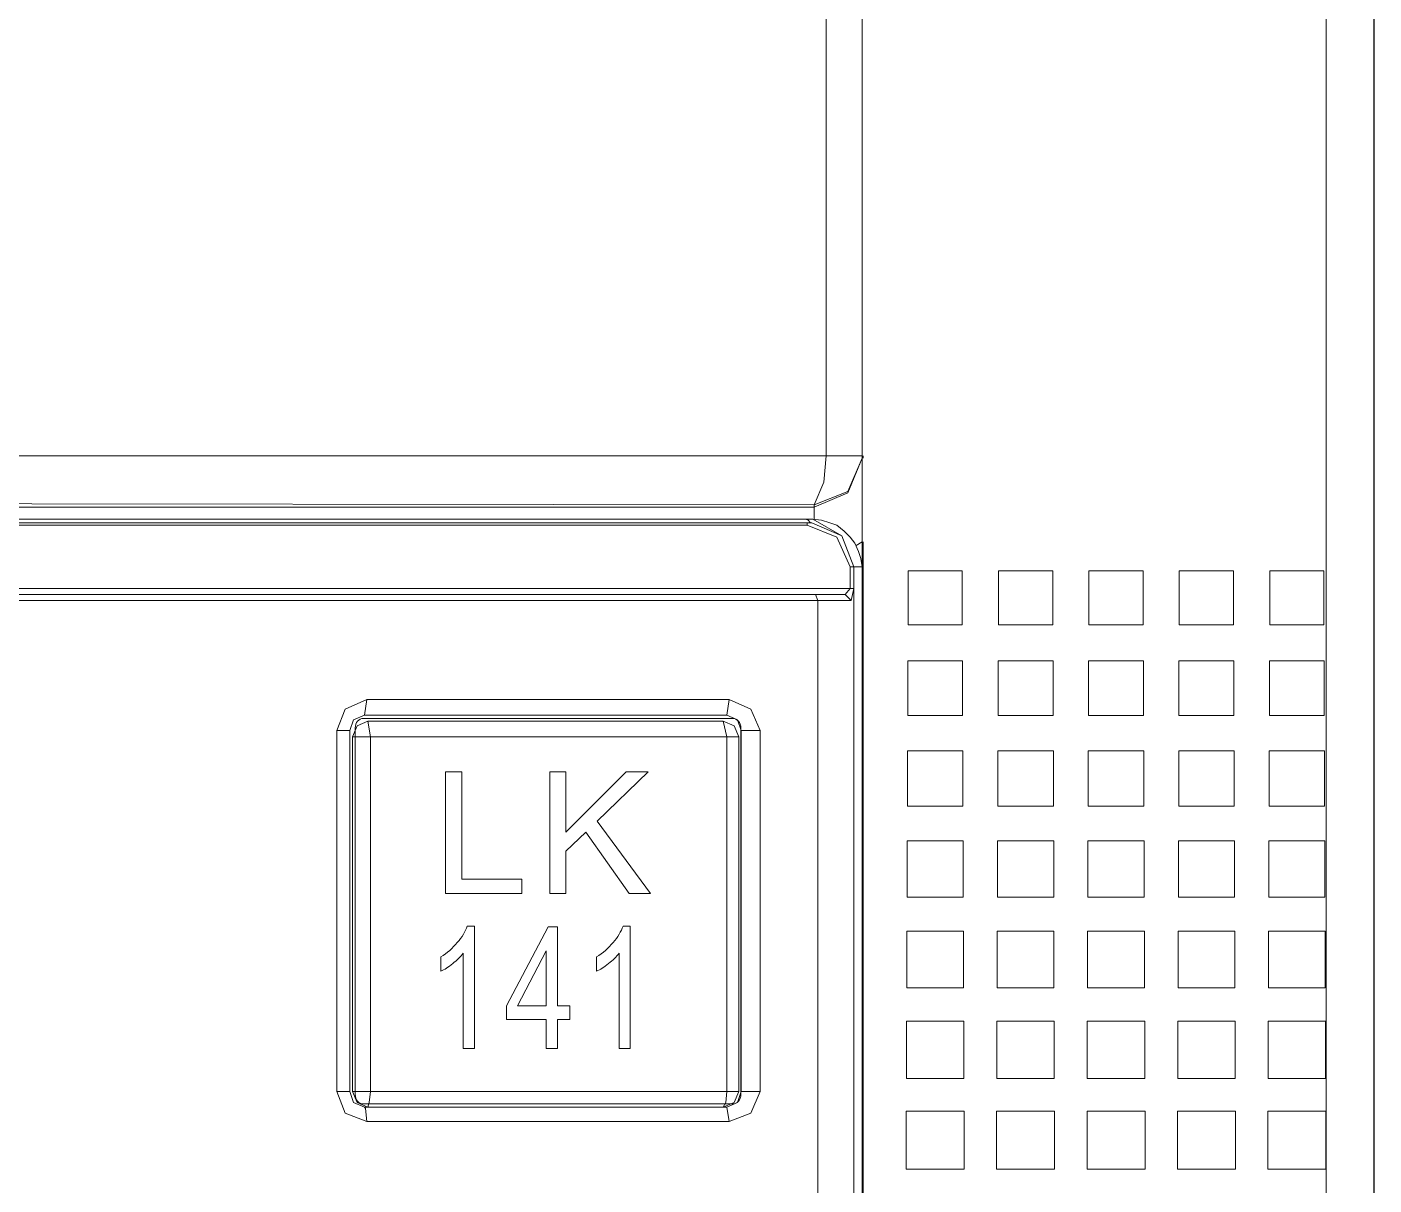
# Model space of a CAD drawing. Header units: millimetres. Extents: x 33157 to 59611, y -29750 to 1750.
# Drawn here: x 53667.56 to 53689.91, y -17.84 to 1.38 of the extents above; entities that cross this region are included whole.
import ezdxf

# ---------------------------------------------------------------- set-up
doc = ezdxf.new("R2010")
doc.units = ezdxf.units.MM
doc.layers.add('layer 1', color=7, linetype='Continuous', lineweight=18)

msp = doc.modelspace()

# ---------------------------------------------------------------- linework, layer by layer
at = {"layer": 'layer 1', "lineweight": 9}
for p, q in [((53680.818, 58.617), (53680.818, -5.734)), ((53681.414, 58.617), (53681.414, -68.537)), ((53689.116, 54.411), (53689.116, -66.792)), ((53689.91, 53.598), (53689.91, -66.316)), ((53681.414, -5.734), (53681.414, -5.774)), ((53681.434, -5.734), (53681.434, -5.774)), ((53680.62, -6.547), (53680.62, -6.785)), ((53680.501, -6.845), (53680.501, -6.884)), ((53681.434, -7.162), (53681.434, -66.316)), ((53681.215, -7.579), (53681.215, -7.936)), ((53681.275, -7.579), (53681.275, -7.936)), ((53681.275, -7.579), (53681.275, -68.279)), ((53681.414, -7.579), (53681.414, -65.76)), ((53680.679, -8.134), (53680.679, -68.279)), ((53672.699, -10.296), (53672.699, -16.287)), ((53672.917, -10.296), (53672.917, -16.287)), ((53672.957, -10.396), (53672.957, -16.287)), ((53673.255, -10.396), (53673.255, -16.287)), ((53679.171, -10.396), (53679.171, -16.287)), ((53679.369, -10.396), (53679.369, -16.287)), ((53679.409, -10.296), (53679.409, -16.287)), ((53679.726, -10.296), (53679.726, -16.287))]:
    msp.add_line(p, q, dxfattribs=at)
msp.add_lwpolyline([(53681.414, -68.583), (53689.907, -68.583), (53689.907, 54.411), (53681.414, 54.411)], close=True, dxfattribs=at)
for points in [[(53663.309, -5.734), (53663.309, -5.734), (53680.818, -5.734), (53680.818, -5.734)], [(53681.414, -5.734), (53681.414, -5.734), (53680.818, -5.734), (53680.818, -5.734)], [(53680.62, -6.587), (53680.62, -6.587), (53649.711, -6.587), (53649.711, -6.587)], [(53680.62, -6.547), (53680.62, -6.547), (53663.309, -6.527), (53663.309, -6.527)], [(53646.039, -6.785), (53646.039, -6.785), (53680.6, -6.785), (53680.6, -6.785)], [(53646.118, -6.845), (53646.118, -6.845), (53680.501, -6.845), (53680.501, -6.845)], [(53680.501, -6.884), (53680.501, -6.884), (53646.118, -6.884), (53646.118, -6.884)], [(53680.6, -6.785), (53680.6, -6.785), (53680.481, -6.785), (53680.481, -6.785)], [(53680.52, -6.805), (53680.52, -6.805), (53680.481, -6.785), (53680.481, -6.785)], [(53680.501, -6.845), (53680.501, -6.845), (53680.52, -6.845), (53680.52, -6.845)], [(53680.56, -6.845), (53680.56, -6.845), (53680.52, -6.805), (53680.52, -6.805)], [(53680.52, -6.845), (53680.52, -6.845), (53680.56, -6.845), (53680.56, -6.845)], [(53680.58, -6.845), (53680.58, -6.845), (53680.56, -6.845), (53680.56, -6.845)], [(53681.315, -7.222), (53681.315, -7.222), (53681.414, -7.162), (53681.414, -7.162)], [(53681.215, -7.579), (53681.215, -7.579), (53681.414, -7.579), (53681.414, -7.579)], [(53645.423, -7.936), (53645.423, -7.936), (53681.275, -7.936), (53681.275, -7.936)], [(53645.483, -8.035), (53645.483, -8.035), (53681.136, -8.035), (53681.136, -8.035)], [(53680.64, -8.035), (53680.64, -8.035), (53680.679, -8.134), (53680.679, -8.134)], [(53681.136, -8.035), (53681.136, -8.035), (53681.215, -7.936), (53681.215, -7.936)], [(53681.136, -8.035), (53681.136, -8.035), (53681.235, -8.134), (53681.235, -8.134)], [(53681.235, -8.134), (53681.235, -8.134), (53681.275, -7.936), (53681.275, -7.936)], [(53645.383, -8.134), (53645.383, -8.134), (53681.235, -8.134), (53681.235, -8.134)], [(53673.195, -9.781), (53673.195, -9.781), (53673.156, -10.039), (53673.156, -10.039)], [(53673.195, -9.781), (53673.195, -9.781), (53679.21, -9.781), (53679.21, -9.781)], [(53679.21, -9.781), (53679.21, -9.781), (53679.171, -10.039), (53679.171, -10.039)], [(53673.156, -10.039), (53673.156, -10.039), (53679.171, -10.039), (53679.171, -10.039)], [(53679.111, -10.138), (53679.111, -10.138), (53673.215, -10.138), (53673.215, -10.138)], [(53673.255, -10.396), (53673.255, -10.396), (53673.215, -10.138), (53673.215, -10.138)], [(53679.171, -10.396), (53679.171, -10.396), (53679.111, -10.138), (53679.111, -10.138)], [(53672.699, -10.296), (53672.699, -10.296), (53672.917, -10.296), (53672.917, -10.296)], [(53672.957, -10.396), (53672.957, -10.396), (53679.369, -10.396), (53679.369, -10.396)], [(53679.726, -10.296), (53679.726, -10.296), (53679.409, -10.296), (53679.409, -10.296)], [(53672.699, -16.287), (53672.699, -16.287), (53672.917, -16.287), (53672.917, -16.287)], [(53672.957, -16.287), (53672.957, -16.287), (53679.369, -16.287), (53679.369, -16.287)], [(53673.255, -16.287), (53673.255, -16.287), (53673.235, -16.466), (53673.235, -16.466)], [(53679.171, -16.287), (53679.171, -16.287), (53679.151, -16.466), (53679.151, -16.466)], [(53679.726, -16.287), (53679.726, -16.287), (53679.409, -16.287), (53679.409, -16.287)], [(53673.235, -16.466), (53673.235, -16.466), (53673.215, -16.545), (53673.215, -16.545)], [(53679.151, -16.466), (53679.151, -16.466), (53679.111, -16.545), (53679.111, -16.545)], [(53679.171, -16.545), (53679.171, -16.545), (53673.156, -16.545), (53673.156, -16.545)], [(53673.175, -16.565), (53673.175, -16.565), (53673.156, -16.545), (53673.156, -16.545)], [(53673.195, -16.783), (53673.195, -16.783), (53673.175, -16.565), (53673.175, -16.565)], [(53673.215, -16.545), (53673.215, -16.545), (53679.111, -16.545), (53679.111, -16.545)], [(53679.21, -16.783), (53679.21, -16.783), (53679.171, -16.545), (53679.171, -16.545)], [(53679.21, -16.783), (53679.21, -16.783), (53673.195, -16.783), (53673.195, -16.783)]]:
    msp.add_open_spline(points, degree=3, dxfattribs=at)
for points, knots in [([(53680.62, -6.587), (53680.62, -6.587), (53681.176, -6.349), (53681.176, -6.349), (53681.176, -6.349), (53681.414, -5.774), (53681.414, -5.774)], [0, 0, 0, 0, 167565.138915, 167565.138915, 167565.138915, 335130.277829, 335130.277829, 335130.277829, 335130.277829]), ([(53680.62, -6.547), (53680.62, -6.547), (53681.176, -6.329), (53681.176, -6.329), (53681.176, -6.329), (53681.414, -5.774), (53681.414, -5.774)], [0, 0, 0, 0, 167565.112054, 167565.112054, 167565.112054, 335130.224109, 335130.224109, 335130.224109, 335130.224109]), ([(53680.818, -5.734), (53680.818, -5.734), (53680.779, -6.17), (53680.779, -6.17), (53680.779, -6.17), (53680.62, -6.547), (53680.62, -6.547)], [0, 0, 0, 0, 167563.752473, 167563.752473, 167563.752473, 335127.504946, 335127.504946, 335127.504946, 335127.504946]), ([(53681.215, -7.579), (53681.215, -7.579), (53680.997, -7.083), (53680.997, -7.083), (53680.997, -7.083), (53680.501, -6.884), (53680.501, -6.884)], [0, 0, 0, 0, 167565.985292, 167565.985292, 167565.985292, 335131.970583, 335131.970583, 335131.970583, 335131.970583]), ([(53680.58, -6.845), (53680.58, -6.845), (53681.076, -7.063), (53681.076, -7.063), (53681.076, -7.063), (53681.275, -7.579), (53681.275, -7.579)], [0, 0, 0, 0, 167565.982887, 167565.982887, 167565.982887, 335131.965773, 335131.965773, 335131.965773, 335131.965773]), ([(53681.275, -7.579), (53681.275, -7.579), (53681.076, -7.063), (53681.076, -7.063), (53681.076, -7.063), (53680.6, -6.785), (53680.6, -6.785)], [0, 0, 0, 0, 167566.185615, 167566.185615, 167566.185615, 335132.371229, 335132.371229, 335132.371229, 335132.371229]), ([(53681.414, -7.579), (53681.414, -7.579), (53681.394, -7.44), (53681.394, -7.44), (53681.394, -7.44), (53681.354, -7.321), (53681.354, -7.321), (53681.354, -7.321), (53681.295, -7.182), (53681.295, -7.182), (53681.295, -7.182), (53681.215, -7.083), (53681.215, -7.083), (53681.215, -7.083), (53681.116, -6.984), (53681.116, -6.984), (53681.116, -6.984), (53680.997, -6.884), (53680.997, -6.884), (53680.997, -6.884), (53680.878, -6.845), (53680.878, -6.845), (53680.878, -6.845), (53680.739, -6.805), (53680.739, -6.805), (53680.739, -6.805), (53680.6, -6.785), (53680.6, -6.785)], [0, 0, 0, 0, 138041.256092, 138041.256092, 138041.256092, 276082.512184, 276082.512184, 276082.512184, 414123.768277, 414123.768277, 414123.768277, 552165.024369, 552165.024369, 552165.024369, 690206.280461, 690206.280461, 690206.280461, 828247.536553, 828247.536553, 828247.536553, 966288.792645, 966288.792645, 966288.792645, 1104330.048737, 1104330.048737, 1104330.048737, 1242371.30483, 1242371.30483, 1242371.30483, 1242371.30483]), ([(53672.699, -10.296), (53672.699, -10.296), (53672.838, -9.939), (53672.838, -9.939), (53672.838, -9.939), (53673.195, -9.781), (53673.195, -9.781)], [0, 0, 0, 0, 167545.513162, 167545.513162, 167545.513162, 335091.026324, 335091.026324, 335091.026324, 335091.026324]), ([(53679.21, -9.781), (53679.21, -9.781), (53679.568, -9.939), (53679.568, -9.939), (53679.568, -9.939), (53679.726, -10.296), (53679.726, -10.296)], [0, 0, 0, 0, 167566.019105, 167566.019105, 167566.019105, 335132.03821, 335132.03821, 335132.03821, 335132.03821]), ([(53673.156, -10.039), (53673.156, -10.039), (53672.977, -10.118), (53672.977, -10.118), (53672.977, -10.118), (53672.917, -10.296), (53672.917, -10.296)], [0, 0, 0, 0, 167546.182585, 167546.182585, 167546.182585, 335092.365171, 335092.365171, 335092.365171, 335092.365171]), ([(53679.409, -10.296), (53679.409, -10.296), (53679.349, -10.118), (53679.349, -10.118), (53679.349, -10.118), (53679.171, -10.039), (53679.171, -10.039)], [0, 0, 0, 0, 167565.992537, 167565.992537, 167565.992537, 335131.985074, 335131.985074, 335131.985074, 335131.985074]), ([(53673.215, -10.138), (53673.215, -10.138), (53673.036, -10.217), (53673.036, -10.217), (53673.036, -10.217), (53672.957, -10.396), (53672.957, -10.396)], [0, 0, 0, 0, 167546.506024, 167546.506024, 167546.506024, 335093.012048, 335093.012048, 335093.012048, 335093.012048]), ([(53679.369, -10.396), (53679.369, -10.396), (53679.29, -10.217), (53679.29, -10.217), (53679.29, -10.217), (53679.111, -10.138), (53679.111, -10.138)], [0, 0, 0, 0, 167565.968466, 167565.968466, 167565.968466, 335131.936932, 335131.936932, 335131.936932, 335131.936932]), ([(53673.195, -16.783), (53673.195, -16.783), (53672.838, -16.644), (53672.838, -16.644), (53672.838, -16.644), (53672.699, -16.287), (53672.699, -16.287)], [0, 0, 0, 0, 167555.794627, 167555.794627, 167555.794627, 335111.589255, 335111.589255, 335111.589255, 335111.589255]), ([(53672.917, -16.287), (53672.917, -16.287), (53672.977, -16.466), (53672.977, -16.466), (53672.977, -16.466), (53673.156, -16.545), (53673.156, -16.545)], [0, 0, 0, 0, 167556.046263, 167556.046263, 167556.046263, 335112.092526, 335112.092526, 335112.092526, 335112.092526]), ([(53672.957, -16.287), (53672.957, -16.287), (53673.036, -16.466), (53673.036, -16.466), (53673.036, -16.466), (53673.215, -16.545), (53673.215, -16.545)], [0, 0, 0, 0, 167556.210401, 167556.210401, 167556.210401, 335112.420801, 335112.420801, 335112.420801, 335112.420801]), ([(53679.111, -16.545), (53679.111, -16.545), (53679.29, -16.466), (53679.29, -16.466), (53679.29, -16.466), (53679.369, -16.287), (53679.369, -16.287)], [0, 0, 0, 0, 167575.672508, 167575.672508, 167575.672508, 335151.345016, 335151.345016, 335151.345016, 335151.345016]), ([(53679.171, -16.545), (53679.171, -16.545), (53679.349, -16.466), (53679.349, -16.466), (53679.349, -16.466), (53679.409, -16.287), (53679.409, -16.287)], [0, 0, 0, 0, 167575.843732, 167575.843732, 167575.843732, 335151.687463, 335151.687463, 335151.687463, 335151.687463]), ([(53679.726, -16.287), (53679.726, -16.287), (53679.568, -16.644), (53679.568, -16.644), (53679.568, -16.644), (53679.21, -16.783), (53679.21, -16.783)], [0, 0, 0, 0, 167576.306543, 167576.306543, 167576.306543, 335152.613086, 335152.613086, 335152.613086, 335152.613086])]:
    msp.add_open_spline(points, degree=3, knots=knots, dxfattribs=at)
at = {"layer": 'layer 1'}
for points, knots in [([(53682.178, -7.641), (53682.178, -7.641), (53683.078, -7.641), (53683.078, -7.641), (53683.078, -7.641), (53683.078, -8.541), (53683.078, -8.541), (53683.078, -8.541), (53682.178, -8.541), (53682.178, -8.541), (53682.178, -8.541), (53682.178, -7.645), (53682.178, -7.645), (53682.178, -7.645), (53682.178, -7.641), (53682.178, -7.641)], [0, 0, 0, 0, 144792.42322, 144792.42322, 144792.42322, 289584.84644, 289584.84644, 289584.84644, 434377.269661, 434377.269661, 434377.269661, 579169.692881, 579169.692881, 579169.692881, 723962.116101, 723962.116101, 723962.116101, 723962.116101]), ([(53683.678, -7.641), (53683.678, -7.641), (53684.578, -7.641), (53684.578, -7.641), (53684.578, -7.641), (53684.578, -8.541), (53684.578, -8.541), (53684.578, -8.541), (53683.678, -8.541), (53683.678, -8.541), (53683.678, -8.541), (53683.678, -7.645), (53683.678, -7.645), (53683.678, -7.645), (53683.678, -7.641), (53683.678, -7.641)], [0, 0, 0, 0, 144796.469614, 144796.469614, 144796.469614, 289592.939227, 289592.939227, 289592.939227, 434389.408841, 434389.408841, 434389.408841, 579185.878455, 579185.878455, 579185.878455, 723982.348068, 723982.348068, 723982.348068, 723982.348068]), ([(53685.178, -7.641), (53685.178, -7.641), (53686.078, -7.641), (53686.078, -7.641), (53686.078, -7.641), (53686.078, -8.541), (53686.078, -8.541), (53686.078, -8.541), (53685.178, -8.541), (53685.178, -8.541), (53685.178, -8.541), (53685.178, -7.645), (53685.178, -7.645), (53685.178, -7.645), (53685.178, -7.641), (53685.178, -7.641)], [0, 0, 0, 0, 144800.516007, 144800.516007, 144800.516007, 289601.032014, 289601.032014, 289601.032014, 434401.548022, 434401.548022, 434401.548022, 579202.064029, 579202.064029, 579202.064029, 724002.580036, 724002.580036, 724002.580036, 724002.580036]), ([(53686.679, -7.641), (53686.679, -7.641), (53687.579, -7.641), (53687.579, -7.641), (53687.579, -7.641), (53687.579, -8.541), (53687.579, -8.541), (53687.579, -8.541), (53686.679, -8.541), (53686.679, -8.541), (53686.679, -8.541), (53686.679, -7.645), (53686.679, -7.645), (53686.679, -7.645), (53686.679, -7.641), (53686.679, -7.641)], [0, 0, 0, 0, 144804.562401, 144804.562401, 144804.562401, 289609.124801, 289609.124801, 289609.124801, 434413.687202, 434413.687202, 434413.687202, 579218.249603, 579218.249603, 579218.249603, 724022.812003, 724022.812003, 724022.812003, 724022.812003]), ([(53688.179, -7.641), (53688.179, -7.641), (53689.079, -7.641), (53689.079, -7.641), (53689.079, -7.641), (53689.079, -8.541), (53689.079, -8.541), (53689.079, -8.541), (53688.179, -8.541), (53688.179, -8.541), (53688.179, -8.541), (53688.179, -7.645), (53688.179, -7.645), (53688.179, -7.645), (53688.179, -7.641), (53688.179, -7.641)], [0, 0, 0, 0, 144808.608794, 144808.608794, 144808.608794, 289617.217588, 289617.217588, 289617.217588, 434425.826383, 434425.826383, 434425.826383, 579234.435177, 579234.435177, 579234.435177, 724043.043971, 724043.043971, 724043.043971, 724043.043971]), ([(53682.173, -9.136), (53682.476, -9.136), (53682.78, -9.136), (53683.083, -9.136), (53683.083, -9.44), (53683.083, -9.743), (53683.083, -10.047), (53682.78, -10.047), (53682.476, -10.047), (53682.173, -10.047), (53682.173, -9.745), (53682.173, -9.442), (53682.173, -9.14), (53682.173, -9.139), (53682.173, -9.137), (53682.173, -9.136)], [0, 0, 0, 0, 144794.26425, 144794.26425, 144794.26425, 289588.528501, 289588.528501, 289588.528501, 434382.792751, 434382.792751, 434382.792751, 579177.057001, 579177.057001, 579177.057001, 723971.321252, 723971.321252, 723971.321252, 723971.321252]), ([(53683.673, -9.136), (53683.976, -9.136), (53684.28, -9.136), (53684.583, -9.136), (53684.583, -9.44), (53684.583, -9.743), (53684.583, -10.047), (53684.28, -10.047), (53683.976, -10.047), (53683.673, -10.047), (53683.673, -9.745), (53683.673, -9.442), (53683.673, -9.14), (53683.673, -9.139), (53683.673, -9.137), (53683.673, -9.136)], [0, 0, 0, 0, 144798.310644, 144798.310644, 144798.310644, 289596.621288, 289596.621288, 289596.621288, 434394.931932, 434394.931932, 434394.931932, 579193.242575, 579193.242575, 579193.242575, 723991.553219, 723991.553219, 723991.553219, 723991.553219]), ([(53685.173, -9.136), (53685.477, -9.136), (53685.78, -9.136), (53686.084, -9.136), (53686.084, -9.44), (53686.084, -9.743), (53686.084, -10.047), (53685.78, -10.047), (53685.477, -10.047), (53685.173, -10.047), (53685.173, -9.745), (53685.173, -9.442), (53685.173, -9.14), (53685.173, -9.139), (53685.173, -9.137), (53685.173, -9.136)], [0, 0, 0, 0, 144802.357037, 144802.357037, 144802.357037, 289604.714075, 289604.714075, 289604.714075, 434407.071112, 434407.071112, 434407.071112, 579209.428149, 579209.428149, 579209.428149, 724011.785187, 724011.785187, 724011.785187, 724011.785187]), ([(53686.673, -9.136), (53686.977, -9.136), (53687.281, -9.136), (53687.584, -9.136), (53687.584, -9.44), (53687.584, -9.743), (53687.584, -10.047), (53687.281, -10.047), (53686.977, -10.047), (53686.673, -10.047), (53686.673, -9.745), (53686.673, -9.442), (53686.673, -9.14), (53686.673, -9.139), (53686.673, -9.137), (53686.673, -9.136)], [0, 0, 0, 0, 144806.403431, 144806.403431, 144806.403431, 289612.806862, 289612.806862, 289612.806862, 434419.210292, 434419.210292, 434419.210292, 579225.613723, 579225.613723, 579225.613723, 724032.017154, 724032.017154, 724032.017154, 724032.017154]), ([(53688.174, -9.136), (53688.477, -9.136), (53688.781, -9.136), (53689.084, -9.136), (53689.084, -9.44), (53689.084, -9.743), (53689.084, -10.047), (53688.781, -10.047), (53688.477, -10.047), (53688.174, -10.047), (53688.174, -9.745), (53688.174, -9.442), (53688.174, -9.14), (53688.174, -9.139), (53688.174, -9.137), (53688.174, -9.136)], [0, 0, 0, 0, 144810.449824, 144810.449824, 144810.449824, 289620.899649, 289620.899649, 289620.899649, 434431.349473, 434431.349473, 434431.349473, 579241.799297, 579241.799297, 579241.799297, 724052.249121, 724052.249121, 724052.249121, 724052.249121]), ([(53673.14, -10.092), (53673.14, -10.092), (53679.266, -10.092), (53679.266, -10.092), (53679.341, -10.092), (53679.403, -10.164), (53679.403, -10.252), (53679.403, -10.252), (53679.403, -16.332), (53679.403, -16.332), (53679.403, -16.42), (53679.341, -16.492), (53679.266, -16.492), (53679.266, -16.492), (53673.14, -16.492), (53673.14, -16.492), (53673.064, -16.492), (53673.003, -16.42), (53673.003, -16.332), (53673.003, -16.332), (53673.003, -10.252), (53673.003, -10.252), (53673.003, -10.164), (53673.064, -10.092), (53673.14, -10.092)], [0, 0, 0, 0, 139080.219825, 139080.219825, 139080.219825, 278160.43965, 278160.43965, 278160.43965, 417240.659474, 417240.659474, 417240.659474, 556320.879299, 556320.879299, 556320.879299, 695401.099124, 695401.099124, 695401.099124, 834481.318949, 834481.318949, 834481.318949, 973561.538774, 973561.538774, 973561.538774, 1112641.758599, 1112641.758599, 1112641.758599, 1112641.758599]), ([(53682.167, -10.631), (53682.474, -10.631), (53682.781, -10.631), (53683.088, -10.631), (53683.088, -10.938), (53683.088, -11.245), (53683.088, -11.552), (53682.781, -11.552), (53682.474, -11.552), (53682.167, -11.552), (53682.167, -11.246), (53682.167, -10.941), (53682.167, -10.635), (53682.167, -10.634), (53682.167, -10.632), (53682.167, -10.631)], [0, 0, 0, 0, 144796.105935, 144796.105935, 144796.105935, 289592.211871, 289592.211871, 289592.211871, 434388.317806, 434388.317806, 434388.317806, 579184.423742, 579184.423742, 579184.423742, 723980.529677, 723980.529677, 723980.529677, 723980.529677]), ([(53683.668, -10.631), (53683.975, -10.631), (53684.282, -10.631), (53684.589, -10.631), (53684.589, -10.938), (53684.589, -11.245), (53684.589, -11.552), (53684.282, -11.552), (53683.975, -11.552), (53683.668, -11.552), (53683.668, -11.246), (53683.668, -10.941), (53683.668, -10.635), (53683.668, -10.634), (53683.668, -10.632), (53683.668, -10.631)], [0, 0, 0, 0, 144800.152329, 144800.152329, 144800.152329, 289600.304658, 289600.304658, 289600.304658, 434400.456987, 434400.456987, 434400.456987, 579200.609315, 579200.609315, 579200.609315, 724000.761644, 724000.761644, 724000.761644, 724000.761644]), ([(53685.168, -10.631), (53685.475, -10.631), (53685.782, -10.631), (53686.089, -10.631), (53686.089, -10.938), (53686.089, -11.245), (53686.089, -11.552), (53685.782, -11.552), (53685.475, -11.552), (53685.168, -11.552), (53685.168, -11.246), (53685.168, -10.941), (53685.168, -10.635), (53685.168, -10.634), (53685.168, -10.632), (53685.168, -10.631)], [0, 0, 0, 0, 144804.198722, 144804.198722, 144804.198722, 289608.397445, 289608.397445, 289608.397445, 434412.596167, 434412.596167, 434412.596167, 579216.794889, 579216.794889, 579216.794889, 724020.993612, 724020.993612, 724020.993612, 724020.993612]), ([(53686.668, -10.631), (53686.975, -10.631), (53687.282, -10.631), (53687.589, -10.631), (53687.589, -10.938), (53687.589, -11.245), (53687.589, -11.552), (53687.282, -11.552), (53686.975, -11.552), (53686.668, -11.552), (53686.668, -11.246), (53686.668, -10.941), (53686.668, -10.635), (53686.668, -10.634), (53686.668, -10.632), (53686.668, -10.631)], [0, 0, 0, 0, 144808.245116, 144808.245116, 144808.245116, 289616.490232, 289616.490232, 289616.490232, 434424.735347, 434424.735347, 434424.735347, 579232.980463, 579232.980463, 579232.980463, 724041.225579, 724041.225579, 724041.225579, 724041.225579]), ([(53688.169, -10.631), (53688.476, -10.631), (53688.783, -10.631), (53689.09, -10.631), (53689.09, -10.938), (53689.09, -11.245), (53689.09, -11.552), (53688.783, -11.552), (53688.476, -11.552), (53688.169, -11.552), (53688.169, -11.246), (53688.169, -10.941), (53688.169, -10.635), (53688.169, -10.634), (53688.169, -10.632), (53688.169, -10.631)], [0, 0, 0, 0, 144812.291509, 144812.291509, 144812.291509, 289624.583019, 289624.583019, 289624.583019, 434436.874528, 434436.874528, 434436.874528, 579249.166037, 579249.166037, 579249.166037, 724061.457546, 724061.457546, 724061.457546, 724061.457546]), ([(53674.504, -12.998), (53674.504, -12.998), (53674.504, -10.978), (53674.504, -10.978), (53674.504, -10.978), (53674.772, -10.978), (53674.772, -10.978), (53674.772, -10.978), (53674.772, -12.761), (53674.772, -12.761), (53674.772, -12.761), (53675.766, -12.761), (53675.766, -12.761), (53675.766, -12.761), (53675.766, -12.998), (53675.766, -12.998), (53675.766, -12.998), (53674.504, -12.998), (53674.504, -12.998)], [0, 0, 0, 0, 142246.230676, 142246.230676, 142246.230676, 284492.461351, 284492.461351, 284492.461351, 426738.692027, 426738.692027, 426738.692027, 568984.922702, 568984.922702, 568984.922702, 711231.153378, 711231.153378, 711231.153378, 853477.384053, 853477.384053, 853477.384053, 853477.384053]), ([(53676.231, -12.998), (53676.231, -12.998), (53676.231, -10.978), (53676.231, -10.978), (53676.231, -10.978), (53676.499, -10.978), (53676.499, -10.978), (53676.499, -10.978), (53676.499, -11.979), (53676.499, -11.979), (53676.499, -11.979), (53677.502, -10.978), (53677.502, -10.978), (53677.502, -10.978), (53677.865, -10.978), (53677.865, -10.978), (53677.865, -10.978), (53677.017, -11.797), (53677.017, -11.797), (53677.017, -11.797), (53677.901, -12.998), (53677.901, -12.998), (53677.901, -12.998), (53677.549, -12.998), (53677.549, -12.998), (53677.549, -12.998), (53676.829, -11.978), (53676.829, -11.978), (53676.829, -11.978), (53676.499, -12.298), (53676.499, -12.298), (53676.499, -12.298), (53676.499, -12.998), (53676.499, -12.998), (53676.499, -12.998), (53676.231, -12.998), (53676.231, -12.998)], [0, 0, 0, 0, 135922.486012, 135922.486012, 135922.486012, 271844.972024, 271844.972024, 271844.972024, 407767.458036, 407767.458036, 407767.458036, 543689.944048, 543689.944048, 543689.944048, 679612.430059, 679612.430059, 679612.430059, 815534.916071, 815534.916071, 815534.916071, 951457.402083, 951457.402083, 951457.402083, 1087379.888095, 1087379.888095, 1087379.888095, 1223302.374107, 1223302.374107, 1223302.374107, 1359224.860119, 1359224.860119, 1359224.860119, 1495147.346131, 1495147.346131, 1495147.346131, 1631069.832143, 1631069.832143, 1631069.832143, 1631069.832143]), ([(53682.162, -12.126), (53682.473, -12.126), (53682.783, -12.126), (53683.094, -12.126), (53683.094, -12.436), (53683.094, -12.747), (53683.094, -13.058), (53682.783, -13.058), (53682.473, -13.058), (53682.162, -13.058), (53682.162, -12.748), (53682.162, -12.439), (53682.162, -12.13), (53682.162, -12.129), (53682.162, -12.127), (53682.162, -12.126)], [0, 0, 0, 0, 144797.947106, 144797.947106, 144797.947106, 289595.894213, 289595.894213, 289595.894213, 434393.841319, 434393.841319, 434393.841319, 579191.788426, 579191.788426, 579191.788426, 723989.735532, 723989.735532, 723989.735532, 723989.735532]), ([(53683.662, -12.126), (53683.973, -12.126), (53684.283, -12.126), (53684.594, -12.126), (53684.594, -12.436), (53684.594, -12.747), (53684.594, -13.058), (53684.283, -13.058), (53683.973, -13.058), (53683.662, -13.058), (53683.662, -12.748), (53683.662, -12.439), (53683.662, -12.13), (53683.662, -12.129), (53683.662, -12.127), (53683.662, -12.126)], [0, 0, 0, 0, 144801.9935, 144801.9935, 144801.9935, 289603.987, 289603.987, 289603.987, 434405.9805, 434405.9805, 434405.9805, 579207.974, 579207.974, 579207.974, 724009.9675, 724009.9675, 724009.9675, 724009.9675]), ([(53685.163, -12.126), (53685.473, -12.126), (53685.784, -12.126), (53686.094, -12.126), (53686.094, -12.436), (53686.094, -12.747), (53686.094, -13.058), (53685.784, -13.058), (53685.473, -13.058), (53685.163, -13.058), (53685.163, -12.748), (53685.163, -12.439), (53685.163, -12.13), (53685.163, -12.129), (53685.163, -12.127), (53685.163, -12.126)], [0, 0, 0, 0, 144806.039893, 144806.039893, 144806.039893, 289612.079787, 289612.079787, 289612.079787, 434418.11968, 434418.11968, 434418.11968, 579224.159573, 579224.159573, 579224.159573, 724030.199467, 724030.199467, 724030.199467, 724030.199467]), ([(53686.663, -12.126), (53686.973, -12.126), (53687.284, -12.126), (53687.595, -12.126), (53687.595, -12.436), (53687.595, -12.747), (53687.595, -13.058), (53687.284, -13.058), (53686.973, -13.058), (53686.663, -13.058), (53686.663, -12.748), (53686.663, -12.439), (53686.663, -12.13), (53686.663, -12.129), (53686.663, -12.127), (53686.663, -12.126)], [0, 0, 0, 0, 144810.086287, 144810.086287, 144810.086287, 289620.172574, 289620.172574, 289620.172574, 434430.25886, 434430.25886, 434430.25886, 579240.345147, 579240.345147, 579240.345147, 724050.431434, 724050.431434, 724050.431434, 724050.431434]), ([(53688.163, -12.126), (53688.474, -12.126), (53688.784, -12.126), (53689.095, -12.126), (53689.095, -12.436), (53689.095, -12.747), (53689.095, -13.058), (53688.784, -13.058), (53688.474, -13.058), (53688.163, -13.058), (53688.163, -12.748), (53688.163, -12.439), (53688.163, -12.13), (53688.163, -12.129), (53688.163, -12.127), (53688.163, -12.126)], [0, 0, 0, 0, 144814.13268, 144814.13268, 144814.13268, 289628.26536, 289628.26536, 289628.26536, 434442.398041, 434442.398041, 434442.398041, 579256.530721, 579256.530721, 579256.530721, 724070.663401, 724070.663401, 724070.663401, 724070.663401]), ([(53674.983, -15.572), (53674.983, -15.572), (53674.797, -15.572), (53674.797, -15.572), (53674.797, -15.572), (53674.797, -13.991), (53674.797, -13.991), (53674.752, -14.048), (53674.694, -14.105), (53674.621, -14.162), (53674.549, -14.219), (53674.483, -14.262), (53674.425, -14.29), (53674.425, -14.29), (53674.425, -14.05), (53674.425, -14.05), (53674.529, -13.985), (53674.62, -13.906), (53674.698, -13.813), (53674.776, -13.72), (53674.831, -13.63), (53674.863, -13.543), (53674.863, -13.543), (53674.983, -13.543), (53674.983, -13.543), (53674.983, -13.543), (53674.983, -15.572), (53674.983, -15.572)], [0, 0, 0, 0, 138031.522962, 138031.522962, 138031.522962, 276063.045924, 276063.045924, 276063.045924, 414094.568886, 414094.568886, 414094.568886, 552126.091849, 552126.091849, 552126.091849, 690157.614811, 690157.614811, 690157.614811, 828189.137773, 828189.137773, 828189.137773, 966220.660735, 966220.660735, 966220.660735, 1104252.183697, 1104252.183697, 1104252.183697, 1242283.706659, 1242283.706659, 1242283.706659, 1242283.706659]), ([(53676.172, -15.572), (53676.172, -15.572), (53676.172, -15.09), (53676.172, -15.09), (53676.172, -15.09), (53675.515, -15.09), (53675.515, -15.09), (53675.515, -15.09), (53675.515, -14.861), (53675.515, -14.861), (53675.515, -14.861), (53676.206, -13.551), (53676.206, -13.551), (53676.206, -13.551), (53676.358, -13.551), (53676.358, -13.551), (53676.358, -13.551), (53676.358, -14.861), (53676.358, -14.861), (53676.358, -14.861), (53676.563, -14.861), (53676.563, -14.861), (53676.563, -14.861), (53676.563, -15.09), (53676.563, -15.09), (53676.563, -15.09), (53676.358, -15.09), (53676.358, -15.09), (53676.358, -15.09), (53676.358, -15.572), (53676.358, -15.572), (53676.358, -15.572), (53676.172, -15.572), (53676.172, -15.572)], [0, 0, 0, 0, 136501.073347, 136501.073347, 136501.073347, 273002.146693, 273002.146693, 273002.146693, 409503.22004, 409503.22004, 409503.22004, 546004.293386, 546004.293386, 546004.293386, 682505.366733, 682505.366733, 682505.366733, 819006.44008, 819006.44008, 819006.44008, 955507.513426, 955507.513426, 955507.513426, 1092008.586773, 1092008.586773, 1092008.586773, 1228509.66012, 1228509.66012, 1228509.66012, 1365010.733466, 1365010.733466, 1365010.733466, 1501511.806813, 1501511.806813, 1501511.806813, 1501511.806813]), ([(53677.568, -15.572), (53677.568, -15.572), (53677.382, -15.572), (53677.382, -15.572), (53677.382, -15.572), (53677.382, -13.991), (53677.382, -13.991), (53677.337, -14.048), (53677.278, -14.105), (53677.206, -14.162), (53677.133, -14.219), (53677.068, -14.262), (53677.01, -14.29), (53677.01, -14.29), (53677.01, -14.05), (53677.01, -14.05), (53677.114, -13.985), (53677.205, -13.906), (53677.283, -13.813), (53677.36, -13.72), (53677.416, -13.63), (53677.448, -13.543), (53677.448, -13.543), (53677.568, -13.543), (53677.568, -13.543), (53677.568, -13.543), (53677.568, -15.572), (53677.568, -15.572)], [0, 0, 0, 0, 138038.169422, 138038.169422, 138038.169422, 276076.338845, 276076.338845, 276076.338845, 414114.508267, 414114.508267, 414114.508267, 552152.67769, 552152.67769, 552152.67769, 690190.847112, 690190.847112, 690190.847112, 828229.016535, 828229.016535, 828229.016535, 966267.185957, 966267.185957, 966267.185957, 1104305.35538, 1104305.35538, 1104305.35538, 1242343.524802, 1242343.524802, 1242343.524802, 1242343.524802]), ([(53682.157, -13.621), (53682.471, -13.621), (53682.785, -13.621), (53683.099, -13.621), (53683.099, -13.935), (53683.099, -14.249), (53683.099, -14.563), (53682.785, -14.563), (53682.471, -14.563), (53682.157, -14.563), (53682.157, -14.25), (53682.157, -13.937), (53682.157, -13.625), (53682.157, -13.623), (53682.157, -13.622), (53682.157, -13.621)], [0, 0, 0, 0, 144799.788949, 144799.788949, 144799.788949, 289599.577899, 289599.577899, 289599.577899, 434399.366848, 434399.366848, 434399.366848, 579199.155798, 579199.155798, 579199.155798, 723998.944747, 723998.944747, 723998.944747, 723998.944747]), ([(53683.657, -13.621), (53683.971, -13.621), (53684.285, -13.621), (53684.599, -13.621), (53684.599, -13.935), (53684.599, -14.249), (53684.599, -14.563), (53684.285, -14.563), (53683.971, -14.563), (53683.657, -14.563), (53683.657, -14.25), (53683.657, -13.937), (53683.657, -13.625), (53683.657, -13.623), (53683.657, -13.622), (53683.657, -13.621)], [0, 0, 0, 0, 144803.835343, 144803.835343, 144803.835343, 289607.670686, 289607.670686, 289607.670686, 434411.506029, 434411.506029, 434411.506029, 579215.341372, 579215.341372, 579215.341372, 724019.176714, 724019.176714, 724019.176714, 724019.176714]), ([(53685.157, -13.621), (53685.471, -13.621), (53685.785, -13.621), (53686.099, -13.621), (53686.099, -13.935), (53686.099, -14.249), (53686.099, -14.563), (53685.785, -14.563), (53685.471, -14.563), (53685.157, -14.563), (53685.157, -14.25), (53685.157, -13.937), (53685.157, -13.625), (53685.157, -13.623), (53685.157, -13.622), (53685.157, -13.621)], [0, 0, 0, 0, 144807.881736, 144807.881736, 144807.881736, 289615.763473, 289615.763473, 289615.763473, 434423.645209, 434423.645209, 434423.645209, 579231.526945, 579231.526945, 579231.526945, 724039.408682, 724039.408682, 724039.408682, 724039.408682]), ([(53686.658, -13.621), (53686.972, -13.621), (53687.286, -13.621), (53687.6, -13.621), (53687.6, -13.935), (53687.6, -14.249), (53687.6, -14.563), (53687.286, -14.563), (53686.972, -14.563), (53686.658, -14.563), (53686.658, -14.25), (53686.658, -13.937), (53686.658, -13.625), (53686.658, -13.623), (53686.658, -13.622), (53686.658, -13.621)], [0, 0, 0, 0, 144811.92813, 144811.92813, 144811.92813, 289623.856259, 289623.856259, 289623.856259, 434435.784389, 434435.784389, 434435.784389, 579247.712519, 579247.712519, 579247.712519, 724059.640649, 724059.640649, 724059.640649, 724059.640649]), ([(53688.158, -13.621), (53688.472, -13.621), (53688.786, -13.621), (53689.1, -13.621), (53689.1, -13.935), (53689.1, -14.249), (53689.1, -14.563), (53688.786, -14.563), (53688.472, -14.563), (53688.158, -14.563), (53688.158, -14.25), (53688.158, -13.937), (53688.158, -13.625), (53688.158, -13.623), (53688.158, -13.622), (53688.158, -13.621)], [0, 0, 0, 0, 144815.974523, 144815.974523, 144815.974523, 289631.949046, 289631.949046, 289631.949046, 434447.923569, 434447.923569, 434447.923569, 579263.898093, 579263.898093, 579263.898093, 724079.872616, 724079.872616, 724079.872616, 724079.872616]), ([(53676.172, -14.861), (53676.172, -14.861), (53676.172, -13.952), (53676.172, -13.952), (53676.172, -13.952), (53675.698, -14.861), (53675.698, -14.861), (53675.698, -14.861), (53676.172, -14.861), (53676.172, -14.861)], [0, 0, 0, 0, 154904.964823, 154904.964823, 154904.964823, 309809.929646, 309809.929646, 309809.929646, 464714.894469, 464714.894469, 464714.894469, 464714.894469]), ([(53682.152, -15.116), (53682.469, -15.116), (53682.787, -15.116), (53683.104, -15.116), (53683.104, -15.433), (53683.104, -15.751), (53683.104, -16.068), (53682.787, -16.068), (53682.469, -16.068), (53682.152, -16.068), (53682.152, -15.752), (53682.152, -15.436), (53682.152, -15.12), (53682.152, -15.118), (53682.152, -15.117), (53682.152, -15.116)], [0, 0, 0, 0, 144801.630276, 144801.630276, 144801.630276, 289603.260553, 289603.260553, 289603.260553, 434404.890829, 434404.890829, 434404.890829, 579206.521106, 579206.521106, 579206.521106, 724008.151382, 724008.151382, 724008.151382, 724008.151382]), ([(53683.652, -15.116), (53683.969, -15.116), (53684.287, -15.116), (53684.604, -15.116), (53684.604, -15.433), (53684.604, -15.751), (53684.604, -16.068), (53684.287, -16.068), (53683.969, -16.068), (53683.652, -16.068), (53683.652, -15.752), (53683.652, -15.436), (53683.652, -15.12), (53683.652, -15.118), (53683.652, -15.117), (53683.652, -15.116)], [0, 0, 0, 0, 144805.67667, 144805.67667, 144805.67667, 289611.35334, 289611.35334, 289611.35334, 434417.030009, 434417.030009, 434417.030009, 579222.706679, 579222.706679, 579222.706679, 724028.383349, 724028.383349, 724028.383349, 724028.383349]), ([(53685.152, -15.116), (53685.47, -15.116), (53685.787, -15.116), (53686.105, -15.116), (53686.105, -15.433), (53686.105, -15.751), (53686.105, -16.068), (53685.787, -16.068), (53685.47, -16.068), (53685.152, -16.068), (53685.152, -15.752), (53685.152, -15.436), (53685.152, -15.12), (53685.152, -15.118), (53685.152, -15.117), (53685.152, -15.116)], [0, 0, 0, 0, 144809.723063, 144809.723063, 144809.723063, 289619.446126, 289619.446126, 289619.446126, 434429.16919, 434429.16919, 434429.16919, 579238.892253, 579238.892253, 579238.892253, 724048.615316, 724048.615316, 724048.615316, 724048.615316]), ([(53686.652, -15.116), (53686.97, -15.116), (53687.287, -15.116), (53687.605, -15.116), (53687.605, -15.433), (53687.605, -15.751), (53687.605, -16.068), (53687.287, -16.068), (53686.97, -16.068), (53686.652, -16.068), (53686.652, -15.752), (53686.652, -15.436), (53686.652, -15.12), (53686.652, -15.118), (53686.652, -15.117), (53686.652, -15.116)], [0, 0, 0, 0, 144813.769457, 144813.769457, 144813.769457, 289627.538913, 289627.538913, 289627.538913, 434441.30837, 434441.30837, 434441.30837, 579255.077826, 579255.077826, 579255.077826, 724068.847283, 724068.847283, 724068.847283, 724068.847283]), ([(53688.153, -15.116), (53688.47, -15.116), (53688.788, -15.116), (53689.105, -15.116), (53689.105, -15.433), (53689.105, -15.751), (53689.105, -16.068), (53688.788, -16.068), (53688.47, -16.068), (53688.153, -16.068), (53688.153, -15.752), (53688.153, -15.436), (53688.153, -15.12), (53688.153, -15.118), (53688.153, -15.117), (53688.153, -15.116)], [0, 0, 0, 0, 144817.81585, 144817.81585, 144817.81585, 289635.6317, 289635.6317, 289635.6317, 434453.44755, 434453.44755, 434453.44755, 579271.2634, 579271.2634, 579271.2634, 724089.07925, 724089.07925, 724089.07925, 724089.07925]), ([(53682.146, -16.61), (53682.467, -16.61), (53682.788, -16.61), (53683.109, -16.61), (53683.109, -16.932), (53683.109, -17.253), (53683.109, -17.574), (53682.788, -17.574), (53682.467, -17.574), (53682.146, -17.574), (53682.146, -17.254), (53682.146, -16.934), (53682.146, -16.615), (53682.146, -16.613), (53682.146, -16.612), (53682.146, -16.61)], [0, 0, 0, 0, 144803.471877, 144803.471877, 144803.471877, 289606.943754, 289606.943754, 289606.943754, 434410.415631, 434410.415631, 434410.415631, 579213.887508, 579213.887508, 579213.887508, 724017.359385, 724017.359385, 724017.359385, 724017.359385]), ([(53683.647, -16.61), (53683.968, -16.61), (53684.289, -16.61), (53684.61, -16.61), (53684.61, -16.932), (53684.61, -17.253), (53684.61, -17.574), (53684.289, -17.574), (53683.968, -17.574), (53683.647, -17.574), (53683.647, -17.254), (53683.647, -16.934), (53683.647, -16.615), (53683.647, -16.613), (53683.647, -16.612), (53683.647, -16.61)], [0, 0, 0, 0, 144807.51827, 144807.51827, 144807.51827, 289615.036541, 289615.036541, 289615.036541, 434422.554811, 434422.554811, 434422.554811, 579230.073081, 579230.073081, 579230.073081, 724037.591352, 724037.591352, 724037.591352, 724037.591352]), ([(53685.147, -16.61), (53685.468, -16.61), (53685.789, -16.61), (53686.11, -16.61), (53686.11, -16.932), (53686.11, -17.253), (53686.11, -17.574), (53685.789, -17.574), (53685.468, -17.574), (53685.147, -17.574), (53685.147, -17.254), (53685.147, -16.934), (53685.147, -16.615), (53685.147, -16.613), (53685.147, -16.612), (53685.147, -16.61)], [0, 0, 0, 0, 144811.564664, 144811.564664, 144811.564664, 289623.129327, 289623.129327, 289623.129327, 434434.693991, 434434.693991, 434434.693991, 579246.258655, 579246.258655, 579246.258655, 724057.823318, 724057.823318, 724057.823318, 724057.823318]), ([(53686.647, -16.61), (53686.968, -16.61), (53687.289, -16.61), (53687.61, -16.61), (53687.61, -16.932), (53687.61, -17.253), (53687.61, -17.574), (53687.289, -17.574), (53686.968, -17.574), (53686.647, -17.574), (53686.647, -17.254), (53686.647, -16.934), (53686.647, -16.615), (53686.647, -16.613), (53686.647, -16.612), (53686.647, -16.61)], [0, 0, 0, 0, 144815.611057, 144815.611057, 144815.611057, 289631.222114, 289631.222114, 289631.222114, 434446.833171, 434446.833171, 434446.833171, 579262.444228, 579262.444228, 579262.444228, 724078.055285, 724078.055285, 724078.055285, 724078.055285]), ([(53688.147, -16.61), (53688.469, -16.61), (53688.79, -16.61), (53689.111, -16.61), (53689.111, -16.932), (53689.111, -17.253), (53689.111, -17.574), (53688.79, -17.574), (53688.469, -17.574), (53688.147, -17.574), (53688.147, -17.254), (53688.147, -16.934), (53688.147, -16.615), (53688.147, -16.613), (53688.147, -16.612), (53688.147, -16.61)], [0, 0, 0, 0, 144819.65745, 144819.65745, 144819.65745, 289639.314901, 289639.314901, 289639.314901, 434458.972351, 434458.972351, 434458.972351, 579278.629802, 579278.629802, 579278.629802, 724098.287252, 724098.287252, 724098.287252, 724098.287252])]:
    msp.add_open_spline(points, degree=3, knots=knots, dxfattribs=at)

doc.saveas('drawing.dxf')
